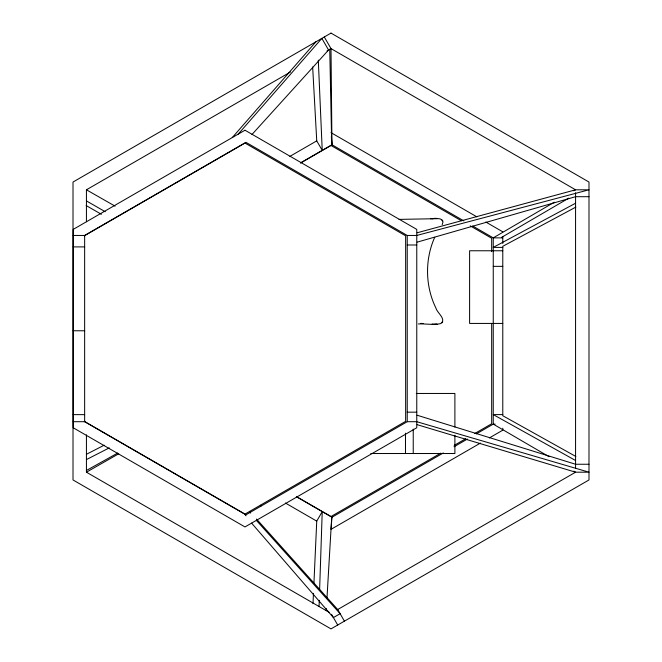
<?xml version="1.0" encoding="UTF-8"?>
<svg xmlns="http://www.w3.org/2000/svg" width="662" height="662" viewBox="0 0 662 662"><rect width="100%" height="100%" fill="white"/><g stroke="black" fill="none" stroke-linecap="round" stroke-linejoin="round"><path stroke-width="0.99" d="M319.059 606.508L319.266 600.318M319.605 590.008L322.228 511.627L316.742 521.126L313.937 583.04M313.002 603.686L313.465 593.359M326.242 610.654L326.358 608.593M326.962 598.316L331.728 517.113M443.35 452.932L331.96 517.245L331 529.36L480.413 443.093M418.351 323.95C425.79 323.627 433.428 325.224 440.751 323.586C446.817 319.167 437.069 312.919 435.927 308.062C425.186 286.249 424.747 259.421 434.735 237.277M441.984 322.816L442.713 321.806M442.175 224.683L442.961 222.084L442.713 220.909L440.751 219.13L438.98 218.659L399.029 219.387M232.279 137.564L315.898 41.822M238.229 134.121L321.848 38.379L328.559 50.006L251.99 134.485M554.326 202.208L493.248 237.873L493.248 424.127L549.013 456.689M573.797 190.838L575.568 189.804L588.99 189.804L416.77 235.457L407.238 235.457L245.941 142.33L84.645 235.457L73.201 235.457M501.432 237.476L568.79 198.137M86.432 221.753L86.432 189.804L290.403 72.042M327.061 50.875L331 48.599L575.568 189.804L417.201 232.759M84.322 235.821L244.99 143.058L405.649 235.821L405.649 421.346L244.99 514.101L84.322 421.346M289.84 156.406L316.742 140.874L312.654 66.986M300.763 162.761L331.96 144.755L463.847 220.893M300.548 163.059L331 145.475L461.315 220.719M417.143 424.673L575.568 472.196L588.99 472.196L416.77 421.702L407.238 421.702L245.941 514.829L84.645 421.702L73.201 421.702M440.793 453.139L331 516.526L296.965 496.872M454.173 445.402L465.783 438.707M474.704 433.552L491.667 423.763L491.667 323.784M454.041 446.759L467.405 439.047M476.317 433.9L493.248 424.127L495.159 424.127M489.359 437.93L502.781 430.176L502.781 428.231M337.248 609.793L575.568 472.196L573.797 471.162M86.432 434.843L86.432 472.196L118.688 453.784M86.432 470.483L117.72 453.04M575.568 203.226L493.248 247.406L502.781 247.406M575.849 207.098L502.781 246.314L502.781 415.728L575.849 456.482M86.763 454.115L104.191 445.203M86.432 459.577L109.271 447.893M417.143 242.151L575.568 196.697L588.99 196.697M432.369 218.733L433.486 218.551L430.557 218.758M502.781 237.873L493.248 237.873L472.759 226.04M407.238 244.99L416.77 244.99M73.201 246.901L84.645 246.901M502.781 250.766L469.606 250.766L469.606 323.428L502.781 323.428M493.248 266.356L502.781 266.356M73.201 330.768L84.645 330.768M416.282 393.46L454.893 393.46L454.893 427.056M407.238 412.169L416.77 412.169M502.781 414.594L493.248 414.594L575.568 460.504M73.201 414.635L84.645 414.635M370.844 453.52L454.893 453.52L454.893 435.199M588.99 464.252L575.568 464.252L417.085 415.215M420.759 323.37L423.109 323.511M432.145 324.057L433.486 324.165M86.432 189.804L115.105 206.163M86.432 200.917L105.25 211.732M86.159 205.551L101.394 214.306M331 132.64L476.839 216.838M485.784 222.01L502.781 231.824M470.243 225.874L491.667 238.237L491.667 251.634M296.369 496.699L331.96 517.245M285.421 503.037L316.742 521.126M86.432 472.196L329.213 612.367M256.55 519.066L337.711 609.528L344.422 621.146M256.376 520.365L340.119 613.699L333.408 617.572L251.593 523.121M441.993 219.925L442.713 220.909M324.289 36.973L331 48.599L331.96 144.755L331.323 136.678M316.742 140.874L322.228 150.365L318.298 60.134M331.513 614.295L337.711 625.027M260.406 505.205L260.96 506.157M249.673 511.403L250.633 513.067M245.95 515.772L244.99 514.275M329.75 49.327L331.72 144.887M575.568 192.758L575.568 468.224M502.781 236.69L502.781 243.5M413.237 429.092L413.237 453.52M407.238 235.457L407.238 421.702M405.483 433.163L405.483 453.52M84.645 235.457L84.645 421.702M331 33.1L73.01 182.05L73.01 479.95L331 628.9L588.99 479.95L588.99 182.05L331 33.1M244.99 130.224L73.201 229.4L73.201 427.76L244.99 526.944L416.77 427.76L416.77 229.4L244.99 130.224M436.945 324.272L434.156 324.297L436.945 324.272M434.926 218.419L434.156 218.419L436.945 218.443L434.926 218.419"/></g></svg>
